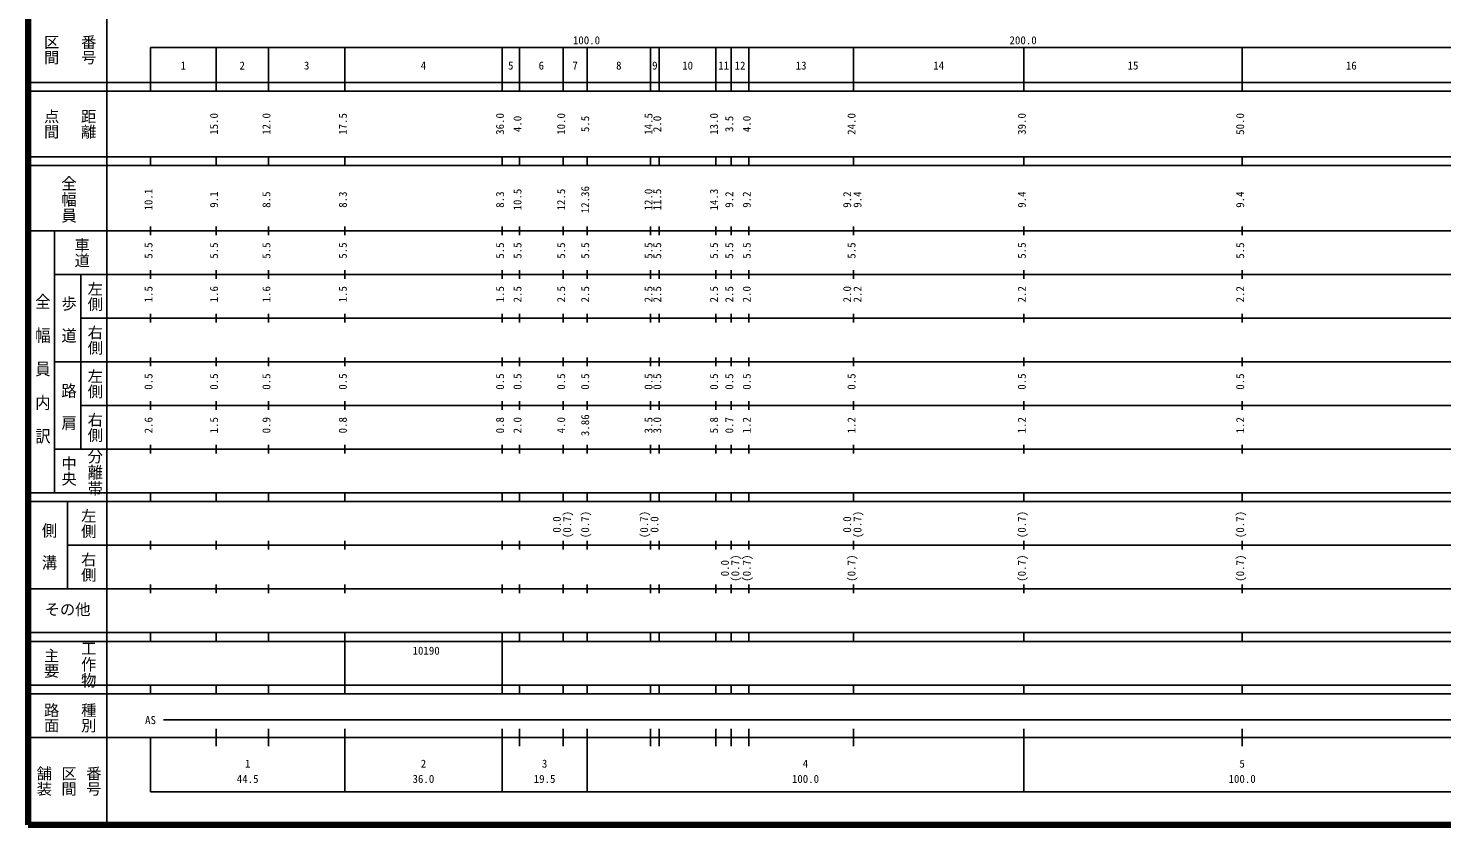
# Model space of a CAD drawing. Units: millimetres on the paper. Extents: x 40 to 680, y 20 to 380.
# Drawn here: x 40 to 363.7, y 20 to 202.4 of the extents above; entities that cross this region are included whole.
import ezdxf
from ezdxf.enums import TextEntityAlignment as Align

# ---------------------------------------------------------------- set-up
doc = ezdxf.new("R2010")
doc.units = ezdxf.units.MM
doc.layers.add('M-TTL', color=2, linetype='Continuous', lineweight=140)
doc.layers.add('M-TTL-BAND', color=7, linetype='Continuous', lineweight=25)
doc.styles.add('@ＭＳ ゴシック', font='')
doc.styles.add('ＭＳ ゴシック', font='')
doc.styles.get('@ＭＳ ゴシック').set_extended_font_data('@MS Gothic')
doc.styles.get('ＭＳ ゴシック').set_extended_font_data('MS Gothic')

msp = doc.modelspace()

# ---------------------------------------------------------------- linework, layer by layer
at = {"layer": 'M-TTL'}
for p, q in [((40, 380), (40, 20)), ((40, 20), (680, 20))]:
    msp.add_line(p, q, dxfattribs=at)
at = {"layer": 'M-TTL-BAND'}
for p, q in [((58, 370), (58, 20)), ((68, 198), (579, 198)), ((68, 198), (68, 188)), ((83, 188), (83, 198)), ((95, 188), (95, 198)), ((112.5, 188), (112.5, 198)), ((148.5, 188), (148.5, 198)), ((152.5, 188), (152.5, 198)), ((162.5, 188), (162.5, 198)), ((168, 188), (168, 198)), ((182.5, 188), (182.5, 198)), ((184.5, 188), (184.5, 198)), ((197.5, 188), (197.5, 198)), ((201, 188), (201, 198)), ((205, 188), (205, 198)), ((229, 188), (229, 198)), ((268, 188), (268, 198)), ((318, 188), (318, 198)), ((40, 190), (579, 190)), ((40, 188), (579, 188)), ((40, 173), (579, 173)), ((68, 171), (68, 173)), ((83, 171), (83, 173)), ((95, 171), (95, 173)), ((112.5, 171), (112.5, 173)), ((148.5, 171), (148.5, 173)), ((152.5, 171), (152.5, 173)), ((162.5, 171), (162.5, 173)), ((168, 171), (168, 173)), ((182.5, 171), (182.5, 173)), ((184.5, 171), (184.5, 173)), ((197.5, 171), (197.5, 173)), ((201, 171), (201, 173)), ((205, 171), (205, 173)), ((229, 171), (229, 173)), ((268, 171), (268, 173)), ((318, 171), (318, 173)), ((40, 171), (579, 171)), ((40, 156), (579, 156)), ((46, 96), (46, 156)), ((68, 155), (68, 157)), ((83, 155), (83, 157)), ((95, 155), (95, 157)), ((112.5, 155), (112.5, 157)), ((148.5, 155), (148.5, 157)), ((152.5, 155), (152.5, 157)), ((162.5, 155), (162.5, 157)), ((168, 155), (168, 157)), ((182.5, 155), (182.5, 157)), ((184.5, 155), (184.5, 157)), ((197.5, 155), (197.5, 157)), ((201, 155), (201, 157)), ((205, 155), (205, 157)), ((229, 155), (229, 157)), ((268, 155), (268, 157)), ((318, 155), (318, 157)), ((46, 146), (579, 146)), ((52, 146), (52, 106)), ((68, 145), (68, 147)), ((83, 145), (83, 147)), ((95, 145), (95, 147)), ((112.5, 145), (112.5, 147)), ((148.5, 145), (148.5, 147)), ((152.5, 145), (152.5, 147)), ((162.5, 145), (162.5, 147)), ((168, 145), (168, 147)), ((182.5, 145), (182.5, 147)), ((184.5, 145), (184.5, 147)), ((197.5, 145), (197.5, 147)), ((201, 145), (201, 147)), ((205, 145), (205, 147)), ((229, 145), (229, 147)), ((268, 145), (268, 147)), ((318, 145), (318, 147)), ((52, 136), (579, 136)), ((68, 135), (68, 137)), ((83, 135), (83, 137)), ((95, 135), (95, 137)), ((112.5, 135), (112.5, 137)), ((148.5, 135), (148.5, 137)), ((152.5, 135), (152.5, 137)), ((162.5, 135), (162.5, 137)), ((168, 135), (168, 137)), ((182.5, 135), (182.5, 137)), ((184.5, 135), (184.5, 137)), ((197.5, 135), (197.5, 137)), ((201, 135), (201, 137)), ((205, 135), (205, 137)), ((229, 135), (229, 137)), ((268, 135), (268, 137)), ((318, 135), (318, 137)), ((68, 125), (68, 127)), ((83, 125), (83, 127)), ((95, 125), (95, 127)), ((112.5, 125), (112.5, 127)), ((148.5, 125), (148.5, 127)), ((152.5, 125), (152.5, 127)), ((162.5, 125), (162.5, 127)), ((168, 125), (168, 127)), ((182.5, 125), (182.5, 127)), ((184.5, 125), (184.5, 127)), ((197.5, 125), (197.5, 127)), ((201, 125), (201, 127)), ((205, 125), (205, 127)), ((229, 125), (229, 127)), ((268, 125), (268, 127)), ((318, 125), (318, 127)), ((46, 126), (579, 126)), ((68, 115), (68, 117)), ((83, 115), (83, 117)), ((95, 115), (95, 117)), ((112.5, 115), (112.5, 117)), ((148.5, 115), (148.5, 117)), ((152.5, 115), (152.5, 117)), ((162.5, 115), (162.5, 117)), ((168, 115), (168, 117)), ((182.5, 115), (182.5, 117)), ((184.5, 115), (184.5, 117)), ((197.5, 115), (197.5, 117)), ((201, 115), (201, 117)), ((205, 115), (205, 117)), ((229, 115), (229, 117)), ((268, 115), (268, 117)), ((318, 115), (318, 117)), ((52, 116), (579, 116)), ((68, 105), (68, 107)), ((83, 105), (83, 107)), ((95, 105), (95, 107)), ((112.5, 105), (112.5, 107)), ((148.5, 105), (148.5, 107)), ((152.5, 105), (152.5, 107)), ((162.5, 105), (162.5, 107)), ((168, 105), (168, 107)), ((182.5, 105), (182.5, 107)), ((184.5, 105), (184.5, 107)), ((197.5, 105), (197.5, 107)), ((201, 105), (201, 107)), ((205, 105), (205, 107)), ((229, 105), (229, 107)), ((268, 105), (268, 107)), ((318, 105), (318, 107)), ((46, 106), (579, 106)), ((40, 96), (579, 96)), ((40, 94), (579, 94)), ((49, 94), (49, 74)), ((68, 94), (68, 96)), ((83, 94), (83, 96)), ((95, 94), (95, 96)), ((112.5, 94), (112.5, 96)), ((148.5, 94), (148.5, 96)), ((152.5, 94), (152.5, 96)), ((162.5, 94), (162.5, 96)), ((168, 94), (168, 96)), ((182.5, 94), (182.5, 96)), ((184.5, 94), (184.5, 96)), ((197.5, 94), (197.5, 96)), ((201, 94), (201, 96)), ((205, 94), (205, 96)), ((229, 94), (229, 96)), ((268, 94), (268, 96)), ((318, 94), (318, 96)), ((68, 83), (68, 85)), ((83, 83), (83, 85)), ((95, 83), (95, 85)), ((112.5, 83), (112.5, 85)), ((148.5, 83), (148.5, 85)), ((152.5, 83), (152.5, 85)), ((162.5, 83), (162.5, 85)), ((168, 83), (168, 85)), ((182.5, 83), (182.5, 85)), ((184.5, 83), (184.5, 85)), ((197.5, 83), (197.5, 85)), ((201, 83), (201, 85)), ((205, 83), (205, 85)), ((229, 83), (229, 85)), ((268, 83), (268, 85)), ((318, 83), (318, 85)), ((49, 84), (579, 84)), ((68, 73), (68, 75)), ((83, 73), (83, 75)), ((95, 73), (95, 75)), ((112.5, 73), (112.5, 75)), ((148.5, 73), (148.5, 75)), ((152.5, 73), (152.5, 75)), ((162.5, 73), (162.5, 75)), ((168, 73), (168, 75)), ((182.5, 73), (182.5, 75)), ((184.5, 73), (184.5, 75)), ((197.5, 73), (197.5, 75)), ((201, 73), (201, 75)), ((205, 73), (205, 75)), ((229, 73), (229, 75)), ((268, 73), (268, 75)), ((318, 73), (318, 75)), ((40, 74), (579, 74)), ((40, 64), (579, 64)), ((40, 62), (579, 62)), ((68, 62), (68, 64)), ((83, 62), (83, 64)), ((95, 62), (95, 64)), ((112.5, 62), (112.5, 64)), ((112.5, 52), (112.5, 62)), ((148.5, 62), (148.5, 64)), ((148.5, 52), (148.5, 62)), ((152.5, 62), (152.5, 64)), ((162.5, 62), (162.5, 64)), ((168, 62), (168, 64)), ((182.5, 62), (182.5, 64)), ((184.5, 62), (184.5, 64)), ((197.5, 62), (197.5, 64)), ((201, 62), (201, 64)), ((205, 62), (205, 64)), ((229, 62), (229, 64)), ((268, 62), (268, 64)), ((318, 62), (318, 64)), ((40, 52), (579, 52)), ((68, 50), (68, 52)), ((83, 50), (83, 52)), ((95, 50), (95, 52)), ((112.5, 50), (112.5, 52)), ((148.5, 50), (148.5, 52)), ((152.5, 50), (152.5, 52)), ((162.5, 50), (162.5, 52)), ((168, 50), (168, 52)), ((182.5, 50), (182.5, 52)), ((184.5, 50), (184.5, 52)), ((197.5, 50), (197.5, 52)), ((201, 50), (201, 52)), ((205, 50), (205, 52)), ((229, 50), (229, 52)), ((268, 50), (268, 52)), ((318, 50), (318, 52)), ((40, 50), (579, 50)), ((71, 44), (565, 44)), ((40, 40), (579, 40)), ((68, 40), (68, 27.5)), ((83, 38), (83, 42)), ((95, 38), (95, 42)), ((112.5, 27.5), (112.5, 42)), ((148.5, 27.5), (148.5, 42)), ((152.5, 38), (152.5, 42)), ((162.5, 38), (162.5, 42)), ((168, 27.5), (168, 42)), ((182.5, 38), (182.5, 42)), ((184.5, 38), (184.5, 42)), ((197.5, 38), (197.5, 42)), ((201, 38), (201, 42)), ((205, 38), (205, 42)), ((229, 38), (229, 42)), ((268, 27.5), (268, 42)), ((318, 38), (318, 42)), ((68, 27.5), (579, 27.5))]:
    msp.add_line(p, q, dxfattribs=at)

# ---------------------------------------------------------------- texts
for s, height, rotation, style, p in [('番号', 2.566, 270, '@ＭＳ ゴシック', (51.75, 201)), ('区間', 2.566, 270, '@ＭＳ ゴシック', (43.25, 201)), ('点間', 2.566, 270, '@ＭＳ ゴシック', (43.25, 184)), ('距離', 2.566, 270, '@ＭＳ ゴシック', (51.75, 184)), ('15.0', 1.833, 90, 'ＭＳ ゴシック', (84, 178)), ('12.0', 1.833, 90, 'ＭＳ ゴシック', (96, 178)), ('17.5', 1.833, 90, 'ＭＳ ゴシック', (113.5, 178)), ('36.0', 1.833, 90, 'ＭＳ ゴシック', (149.5, 178)), ('4.0', 1.833, 90, 'ＭＳ ゴシック', (153.5, 178.625)), ('10.0', 1.833, 90, 'ＭＳ ゴシック', (163.5, 178)), ('5.5', 1.833, 90, 'ＭＳ ゴシック', (169, 178.625)), ('14.5', 1.833, 90, 'ＭＳ ゴシック', (183.5, 178)), ('2.0', 1.833, 90, 'ＭＳ ゴシック', (185.5, 178.625)), ('13.0', 1.833, 90, 'ＭＳ ゴシック', (198.5, 178)), ('3.5', 1.833, 90, 'ＭＳ ゴシック', (202, 178.625)), ('4.0', 1.833, 90, 'ＭＳ ゴシック', (206, 178.625)), ('24.0', 1.833, 90, 'ＭＳ ゴシック', (230, 178)), ('39.0', 1.833, 90, 'ＭＳ ゴシック', (269, 178)), ('50.0', 1.833, 90, 'ＭＳ ゴシック', (319, 178)), ('10.1', 1.833, 90, 'ＭＳ ゴシック', (69, 160.674)), ('10.5', 1.833, 90, 'ＭＳ ゴシック', (153.5, 160.674)), ('12.5', 1.833, 90, 'ＭＳ ゴシック', (163.5, 160.674)), ('12.36', 1.833, 90, 'ＭＳ ゴシック', (169, 160.049)), ('12.0', 1.833, 90, 'ＭＳ ゴシック', (183.5, 160.674)), ('11.5', 1.833, 90, 'ＭＳ ゴシック', (185.5, 160.674)), ('14.3', 1.833, 90, 'ＭＳ ゴシック', (198.5, 160.674)), ('9.1', 1.833, 90, 'ＭＳ ゴシック', (84, 161.299)), ('8.5', 1.833, 90, 'ＭＳ ゴシック', (96, 161.299)), ('8.3', 1.833, 90, 'ＭＳ ゴシック', (113.5, 161.299)), ('8.3', 1.833, 90, 'ＭＳ ゴシック', (149.5, 161.299)), ('9.2', 1.833, 90, 'ＭＳ ゴシック', (202, 161.299)), ('9.2', 1.833, 90, 'ＭＳ ゴシック', (206, 161.299)), ('9.2', 1.833, 90, 'ＭＳ ゴシック', (229, 161.299)), ('9.4', 1.833, 90, 'ＭＳ ゴシック', (231.37, 161.299)), ('9.4', 1.833, 90, 'ＭＳ ゴシック', (269, 161.299)), ('9.4', 1.833, 90, 'ＭＳ ゴシック', (319, 161.299)), ('車道', 2.566, 270, '@ＭＳ ゴシック', (50.25, 154.5)), ('5.5', 1.833, 90, 'ＭＳ ゴシック', (69, 149.625)), ('5.5', 1.833, 90, 'ＭＳ ゴシック', (84, 149.625)), ('5.5', 1.833, 90, 'ＭＳ ゴシック', (96, 149.625)), ('5.5', 1.833, 90, 'ＭＳ ゴシック', (113.5, 149.625)), ('5.5', 1.833, 90, 'ＭＳ ゴシック', (149.5, 149.625)), ('5.5', 1.833, 90, 'ＭＳ ゴシック', (153.5, 149.625)), ('5.5', 1.833, 90, 'ＭＳ ゴシック', (163.5, 149.625)), ('5.5', 1.833, 90, 'ＭＳ ゴシック', (169, 149.625)), ('5.5', 1.833, 90, 'ＭＳ ゴシック', (183.5, 149.625)), ('5.5', 1.833, 90, 'ＭＳ ゴシック', (185.5, 149.625)), ('5.5', 1.833, 90, 'ＭＳ ゴシック', (198.5, 149.625)), ('5.5', 1.833, 90, 'ＭＳ ゴシック', (202, 149.625)), ('5.5', 1.833, 90, 'ＭＳ ゴシック', (206, 149.625)), ('5.5', 1.833, 90, 'ＭＳ ゴシック', (230, 149.625)), ('5.5', 1.833, 90, 'ＭＳ ゴシック', (269, 149.625)), ('5.5', 1.833, 90, 'ＭＳ ゴシック', (319, 149.625)), ('左側', 2.566, 270, '@ＭＳ ゴシック', (53.25, 144.5)), ('1.5', 1.833, 90, 'ＭＳ ゴシック', (69, 139.625)), ('1.6', 1.833, 90, 'ＭＳ ゴシック', (84, 139.625)), ('1.6', 1.833, 90, 'ＭＳ ゴシック', (96, 139.625)), ('1.5', 1.833, 90, 'ＭＳ ゴシック', (113.5, 139.625)), ('1.5', 1.833, 90, 'ＭＳ ゴシック', (149.5, 139.625)), ('2.5', 1.833, 90, 'ＭＳ ゴシック', (153.5, 139.625)), ('2.5', 1.833, 90, 'ＭＳ ゴシック', (163.5, 139.625)), ('2.5', 1.833, 90, 'ＭＳ ゴシック', (169, 139.625)), ('2.5', 1.833, 90, 'ＭＳ ゴシック', (183.5, 139.625)), ('2.5', 1.833, 90, 'ＭＳ ゴシック', (185.5, 139.625)), ('2.5', 1.833, 90, 'ＭＳ ゴシック', (198.5, 139.625)), ('2.5', 1.833, 90, 'ＭＳ ゴシック', (202, 139.625)), ('2.0', 1.833, 90, 'ＭＳ ゴシック', (206, 139.625)), ('2.0', 1.833, 90, 'ＭＳ ゴシック', (229, 139.625)), ('2.2', 1.833, 90, 'ＭＳ ゴシック', (231.37, 139.625)), ('2.2', 1.833, 90, 'ＭＳ ゴシック', (269, 139.625)), ('2.2', 1.833, 90, 'ＭＳ ゴシック', (319, 139.625)), ('右側', 2.566, 270, '@ＭＳ ゴシック', (53.25, 134.5)), ('左側', 2.566, 270, '@ＭＳ ゴシック', (53.25, 124.5)), ('0.5', 1.833, 90, 'ＭＳ ゴシック', (69, 119.625)), ('0.5', 1.833, 90, 'ＭＳ ゴシック', (84, 119.625)), ('0.5', 1.833, 90, 'ＭＳ ゴシック', (96, 119.625)), ('0.5', 1.833, 90, 'ＭＳ ゴシック', (113.5, 119.625)), ('0.5', 1.833, 90, 'ＭＳ ゴシック', (149.5, 119.625)), ('0.5', 1.833, 90, 'ＭＳ ゴシック', (153.5, 119.625)), ('0.5', 1.833, 90, 'ＭＳ ゴシック', (163.5, 119.625)), ('0.5', 1.833, 90, 'ＭＳ ゴシック', (169, 119.625)), ('0.5', 1.833, 90, 'ＭＳ ゴシック', (183.5, 119.625)), ('0.5', 1.833, 90, 'ＭＳ ゴシック', (185.5, 119.625)), ('0.5', 1.833, 90, 'ＭＳ ゴシック', (198.5, 119.625)), ('0.5', 1.833, 90, 'ＭＳ ゴシック', (202, 119.625)), ('0.5', 1.833, 90, 'ＭＳ ゴシック', (206, 119.625)), ('0.5', 1.833, 90, 'ＭＳ ゴシック', (230, 119.625)), ('0.5', 1.833, 90, 'ＭＳ ゴシック', (269, 119.625)), ('0.5', 1.833, 90, 'ＭＳ ゴシック', (319, 119.625)), ('右側', 2.566, 270, '@ＭＳ ゴシック', (53.25, 114.5)), ('3.86', 1.833, 90, 'ＭＳ ゴシック', (169, 109)), ('2.6', 1.833, 90, 'ＭＳ ゴシック', (69, 109.625)), ('1.5', 1.833, 90, 'ＭＳ ゴシック', (84, 109.625)), ('0.9', 1.833, 90, 'ＭＳ ゴシック', (96, 109.625)), ('0.8', 1.833, 90, 'ＭＳ ゴシック', (113.5, 109.625)), ('0.8', 1.833, 90, 'ＭＳ ゴシック', (149.5, 109.625)), ('2.0', 1.833, 90, 'ＭＳ ゴシック', (153.5, 109.625)), ('4.0', 1.833, 90, 'ＭＳ ゴシック', (163.5, 109.625)), ('3.5', 1.833, 90, 'ＭＳ ゴシック', (183.5, 109.625)), ('3.0', 1.833, 90, 'ＭＳ ゴシック', (185.5, 109.625)), ('5.8', 1.833, 90, 'ＭＳ ゴシック', (198.5, 109.625)), ('0.7', 1.833, 90, 'ＭＳ ゴシック', (202, 109.625)), ('1.2', 1.833, 90, 'ＭＳ ゴシック', (206, 109.625)), ('1.2', 1.833, 90, 'ＭＳ ゴシック', (230, 109.625)), ('1.2', 1.833, 90, 'ＭＳ ゴシック', (269, 109.625)), ('1.2', 1.833, 90, 'ＭＳ ゴシック', (319, 109.625)), ('中央', 2.566, 270, '@ＭＳ ゴシック', (47.25, 104.5)), ('左側', 2.566, 270, '@ＭＳ ゴシック', (51.75, 92.5)), ('(0.7)', 1.833, 90, 'ＭＳ ゴシック', (164.87, 85.639)), ('(0.7)', 1.833, 90, 'ＭＳ ゴシック', (169, 85.639)), ('(0.7)', 1.833, 90, 'ＭＳ ゴシック', (182.5, 85.639)), ('(0.7)', 1.833, 90, 'ＭＳ ゴシック', (231.37, 85.639)), ('(0.7)', 1.833, 90, 'ＭＳ ゴシック', (269, 85.639)), ('(0.7)', 1.833, 90, 'ＭＳ ゴシック', (319, 85.639)), ('0.0', 1.833, 90, 'ＭＳ ゴシック', (162.5, 86.889)), ('0.0', 1.833, 90, 'ＭＳ ゴシック', (184.87, 86.889)), ('0.0', 1.833, 90, 'ＭＳ ゴシック', (229, 86.889)), ('右側', 2.566, 270, '@ＭＳ ゴシック', (51.75, 82.5)), ('(0.7)', 1.833, 90, 'ＭＳ ゴシック', (203.37, 75.639)), ('(0.7)', 1.833, 90, 'ＭＳ ゴシック', (206, 75.639)), ('(0.7)', 1.833, 90, 'ＭＳ ゴシック', (230, 75.639)), ('(0.7)', 1.833, 90, 'ＭＳ ゴシック', (269, 75.639)), ('(0.7)', 1.833, 90, 'ＭＳ ゴシック', (319, 75.639)), ('0.0', 1.833, 90, 'ＭＳ ゴシック', (201, 76.889)), ('主要', 2.566, 270, '@ＭＳ ゴシック', (43.25, 60.5)), ('路面', 2.566, 270, '@ＭＳ ゴシック', (43.25, 48)), ('種別', 2.566, 270, '@ＭＳ ゴシック', (51.75, 48)), ('舗装', 2.566, 270, '@ＭＳ ゴシック', (41.583, 33.5)), ('区間', 2.566, 270, '@ＭＳ ゴシック', (47.25, 33.5)), ('番号', 2.566, 270, '@ＭＳ ゴシック', (52.917, 33.5))]:
    msp.add_text(s, height=height, rotation=rotation, dxfattribs=dict(at, style=style)).set_placement(p, align=Align.BOTTOM_LEFT)
at = {"layer": 'M-TTL-BAND', "style": 'ＭＳ ゴシック'}
for s, height, p in [('100.0', 1.833, (164.719, 198.195)), ('200.0', 1.833, (264.719, 198.195)), ('1', 1.833, (74.875, 192.405)), ('2', 1.833, (88.375, 192.405)), ('3', 1.833, (103.125, 192.405)), ('4', 1.833, (129.875, 192.405)), ('5', 1.833, (149.875, 192.405)), ('6', 1.833, (156.875, 192.405)), ('7', 1.833, (164.625, 192.405)), ('8', 1.833, (174.625, 192.405)), ('9', 1.833, (182.875, 192.405)), ('10', 1.833, (189.75, 192.405)), ('11', 1.833, (198, 192.405)), ('12', 1.833, (201.75, 192.405)), ('13', 1.833, (215.75, 192.405)), ('14', 1.833, (247.25, 192.405)), ('15', 1.833, (291.75, 192.405)), ('16', 1.833, (341.75, 192.405)), ('その他', 2.566, (43.75, 67.25)), ('10190', 1.833, (128, 58.405)), ('AS', 1.833, (66.75, 42.5)), ('1', 1.833, (89.625, 32.523)), ('2', 1.833, (129.875, 32.523)), ('3', 1.833, (157.625, 32.523)), ('4', 1.833, (217.375, 32.523)), ('5', 1.833, (317.375, 32.523)), ('44.5', 1.833, (87.75, 29.033)), ('36.0', 1.833, (128, 29.033)), ('19.5', 1.833, (155.75, 29.033)), ('100.0', 1.833, (214.875, 29.033)), ('100.0', 1.833, (314.875, 29.033))]:
    msp.add_text(s, height=height, dxfattribs=at).set_placement(p, align=Align.BOTTOM_LEFT)
at = {"layer": 'M-TTL-BAND', "style": '@ＭＳ ゴシック'}
for s, width, p in [('全幅員', 1.05, (47.25, 168.75)), ('全\u3000幅\u3000員\u3000内\u3000訳', 1.1, (41.25, 141.75)), ('歩\u3000道', 1.05, (47.25, 141.25)), ('路\u3000肩', 1.05, (47.25, 121.25)), ('分離帯', 1.05, (53.25, 106.25)), ('側\u3000溝', 1.05, (42.75, 89.25)), ('工作物', 1.05, (51.75, 62.25))]:
    msp.add_text(s, height=2.566, rotation=270, dxfattribs=dict(at, width=width)).set_placement(p, align=Align.BOTTOM_LEFT)

doc.saveas('drawing.dxf')
